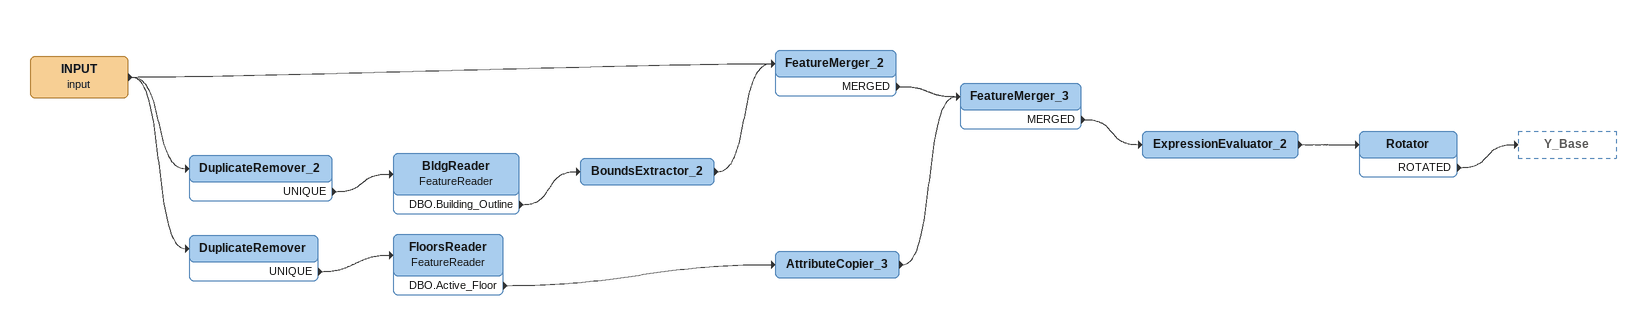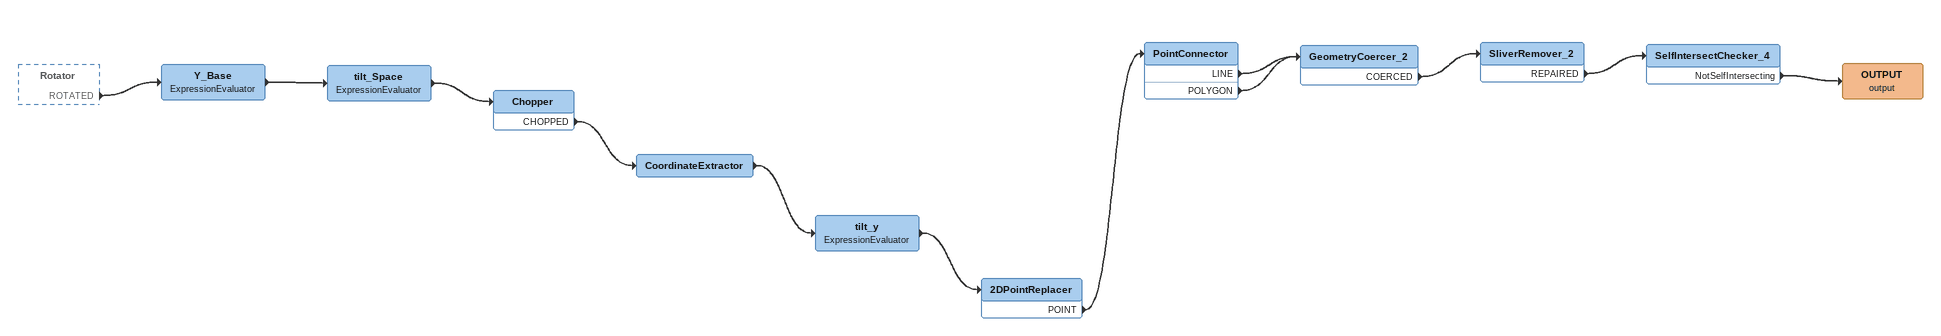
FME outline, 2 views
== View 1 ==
INPUT (input)
    -> DuplicateRemover
    -> FeatureMerger_2
    -> DuplicateRemover_2
DuplicateRemover_2
    UNIQUE -> BldgReader
BldgReader: FeatureReader
    DBO.Building_Outline -> BoundsExtractor_2
BoundsExtractor_2
    -> FeatureMerger_2
FeatureMerger_2
    MERGED -> FeatureMerger_3
DuplicateRemover
    UNIQUE -> FloorsReader
FloorsReader: FeatureReader
    DBO.Active_Floor -> AttributeCopier_3
AttributeCopier_3
    -> FeatureMerger_3
FeatureMerger_3
    MERGED -> ExpressionEvaluator_2
ExpressionEvaluator_2
    -> Rotator
Rotator
    ROTATED -> Y_Base

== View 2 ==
Rotator [outside]
    ROTATED -> Y_Base
Y_Base: ExpressionEvaluator
    -> tilt_Space
tilt_Space: ExpressionEvaluator
    -> Chopper
Chopper
    CHOPPED -> CoordinateExtractor
CoordinateExtractor
    -> tilt_y
tilt_y: ExpressionEvaluator
    -> 2DPointReplacer
2DPointReplacer
    POINT -> PointConnector
PointConnector
    LINE -> GeometryCoercer_2
    POLYGON -> GeometryCoercer_2
GeometryCoercer_2
    COERCED -> SliverRemover_2
SliverRemover_2
    REPAIRED -> SelfIntersectChecker_4
SelfIntersectChecker_4
    NotSelfIntersecting -> OUTPUT (output)
OUTPUT (output)
